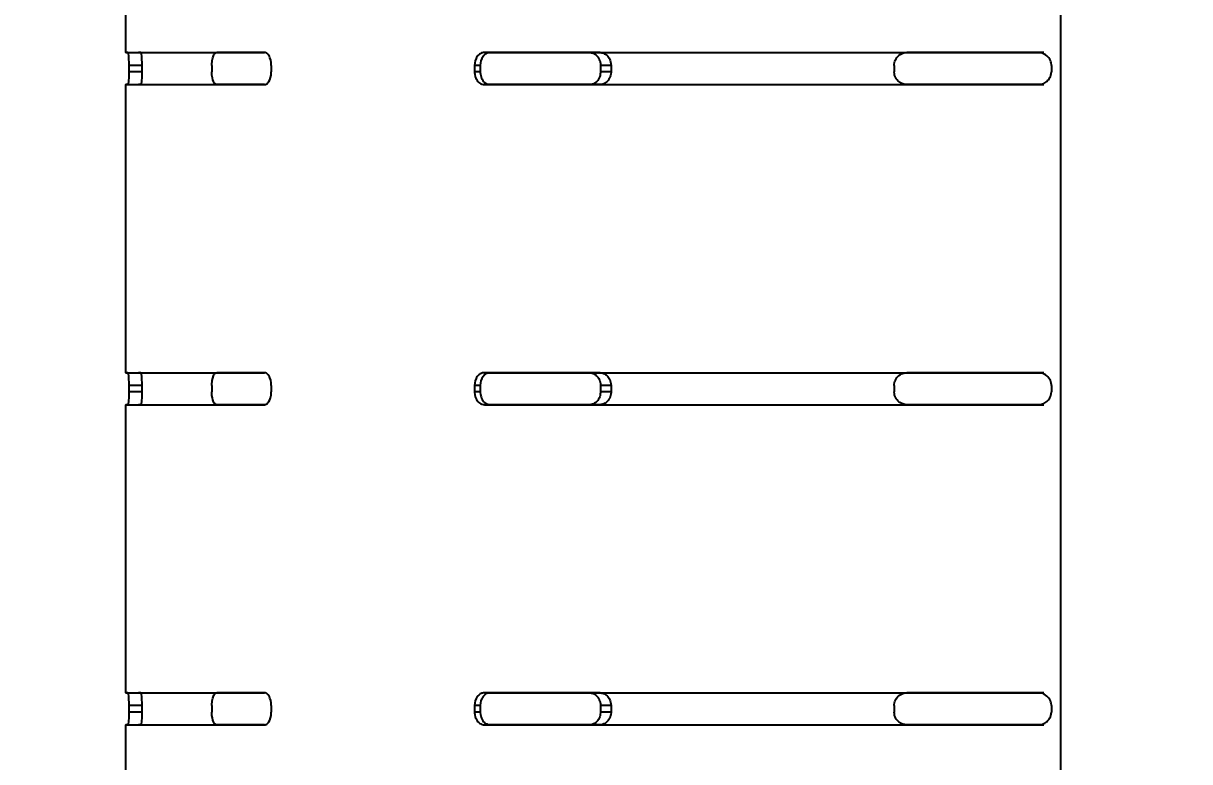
# Model space of a CAD drawing. Header units: millimetres. Extents: x 12069 to 16055, y 15847 to 21295.
# Drawn here: x 12719.7 to 12901.9, y 19802.4 to 19917.7 of the extents above; entities that cross this region are included whole.
import ezdxf

# ---------------------------------------------------------------- set-up
doc = ezdxf.new("R2010")
doc.units = ezdxf.units.MM
doc.header["$LTSCALE"] = 3
doc.layers.add('DomyÅ›lny', color=7, linetype='Continuous')
doc.styles.get("Standard").update_dxf_attribs({"font": 'arial.ttf'})
doc.dimstyles.new('MATEUSZ', dxfattribs={"dimtxt": 35, "dimasz": 16, "dimexe": 0.18, "dimexo": 0.0625, "dimgap": 0.09, "dimtad": 0, "dimdec": 0, "dimdsep": 46, "dimtxsty": 'Standard', "dimblk": 'DOT', "dimcen": 0.09, "dimse1": 1, "dimse2": 1, "dimadec": 0, "dimazin": 0, "dimtfac": 1, "dimtdec": 0, "dimtofl": 0, "dimtmove": 0, "dimatfit": 3, "dimfxl": 1, "dimtolj": 1, "dimtzin": 0, "dimlwd": 9, "dimlwe": 9, "dimarcsym": 0})

# ---------------------------------------------------------------- blocks, each defined once
blk = doc.blocks.new('_Dot')
at = {"color": 0, "linetype": 'ByBlock', "lineweight": -2}
blk.add_line((-0.5, 0), (-1, 0), dxfattribs=at)
at = {"color": 0, "linetype": 'ByBlock', "const_width": 0.5}
blk.add_lwpolyline([(-0.25, 0, 1), (0.25, 0, 1)], format="xyb", close=True, dxfattribs=at)
blk = doc.blocks.new('*D26')
at = {"color": 0, "lineweight": 9, "transparency": 16777216}
for p, q in [((12743.74, 19055.84), (12867.01, 19055.84)), ((13067.74, 19055.84), (12944.47, 19055.84))]:
    blk.add_line(p, q, dxfattribs=at)
at = {"layer": 'Defpoints', "color": 0, "transparency": 16777216}
for p in [(12727.74, 20111.15), (13083.74, 20111.15), (13083.74, 19055.84)]:
    blk.add_point(p, dxfattribs=at)
at = {"color": 0, "lineweight": 9, "transparency": 16777216, "xscale": 16, "yscale": 16, "zscale": 16, "rotation": 180}
blk.add_blockref('_Dot', (12727.74, 19055.84), dxfattribs=at)
at = {"color": 0, "lineweight": 9, "transparency": 16777216, "xscale": 16, "yscale": 16, "zscale": 16}
blk.add_blockref('_Dot', (13083.74, 19055.84), dxfattribs=at)
at = {"color": 0, "transparency": 16777216, "insert": (12905.74, 19055.84), "char_height": 35, "attachment_point": 5}
blk.add_mtext('\\A1;356', dxfattribs=at)

msp = doc.modelspace()

# ---------------------------------------------------------------- linework, layer by layer
at = {"layer": 'DomyÅ›lny'}
for p, q in [((12881.74, 19254.49), (12881.74, 20376.35)), ((12735.74, 19913.15), (12735.74, 19958.15)), ((12792.64, 19913.15), (12791.74, 19913.15)), ((12879.13, 19913.15), (12878.23, 19913.15)), ((12736.21, 19911.15), (12736.21, 19910.15)), ((12738.25, 19911.15), (12736.21, 19911.15)), ((12738.25, 19910.15), (12736.21, 19910.15)), ((12738.25, 19911.15), (12738.25, 19910.15)), ((12749.17, 19911.15), (12749.17, 19910.15)), ((12758.46, 19911.15), (12758.46, 19910.15)), ((12790.19, 19911.15), (12790.19, 19910.15)), ((12791.1, 19911.15), (12790.19, 19911.15)), ((12791.1, 19910.15), (12790.19, 19910.15)), ((12791.1, 19911.15), (12791.1, 19910.15)), ((12809.88, 19911.15), (12809.88, 19910.15)), ((12811.52, 19911.15), (12809.88, 19911.15)), ((12811.52, 19910.15), (12809.88, 19910.15)), ((12811.52, 19911.15), (12811.52, 19910.15)), ((12855.74, 19911.15), (12855.74, 19910.15)), ((12880.29, 19911.15), (12880.29, 19910.15)), ((12735.74, 19863.15), (12735.74, 19908.15)), ((12792.64, 19908.15), (12791.74, 19908.15)), ((12879.13, 19908.15), (12878.23, 19908.15)), ((12792.64, 19863.15), (12791.74, 19863.15)), ((12879.13, 19863.15), (12878.23, 19863.15)), ((12736.21, 19861.15), (12736.21, 19860.15)), ((12738.25, 19861.15), (12736.21, 19861.15)), ((12738.25, 19861.15), (12738.25, 19860.15)), ((12749.17, 19861.15), (12749.17, 19860.15)), ((12758.46, 19861.15), (12758.46, 19860.15)), ((12790.19, 19861.15), (12790.19, 19860.15)), ((12791.1, 19861.15), (12790.19, 19861.15)), ((12791.1, 19861.15), (12791.1, 19860.15)), ((12809.88, 19861.15), (12809.88, 19860.15)), ((12811.52, 19861.15), (12809.88, 19861.15)), ((12811.52, 19861.15), (12811.52, 19860.15)), ((12855.74, 19861.15), (12855.74, 19860.15)), ((12880.29, 19861.15), (12880.29, 19860.15)), ((12738.25, 19860.15), (12736.21, 19860.15)), ((12791.1, 19860.15), (12790.19, 19860.15)), ((12811.52, 19860.15), (12809.88, 19860.15)), ((12735.74, 19813.15), (12735.74, 19858.15)), ((12792.64, 19858.15), (12791.74, 19858.15)), ((12879.13, 19858.15), (12878.23, 19858.15)), ((12792.64, 19813.15), (12791.74, 19813.15)), ((12879.13, 19813.15), (12878.23, 19813.15)), ((12736.21, 19811.15), (12736.21, 19810.15)), ((12738.25, 19811.15), (12736.21, 19811.15)), ((12738.25, 19810.15), (12736.21, 19810.15)), ((12738.25, 19811.15), (12738.25, 19810.15)), ((12749.17, 19811.15), (12749.17, 19810.15)), ((12758.46, 19811.15), (12758.46, 19810.15)), ((12790.19, 19811.15), (12790.19, 19810.15)), ((12791.1, 19811.15), (12790.19, 19811.15)), ((12791.1, 19810.15), (12790.19, 19810.15)), ((12791.1, 19811.15), (12791.1, 19810.15)), ((12809.88, 19811.15), (12809.88, 19810.15)), ((12811.52, 19811.15), (12809.88, 19811.15)), ((12811.52, 19810.15), (12809.88, 19810.15)), ((12811.52, 19811.15), (12811.52, 19810.15)), ((12855.74, 19811.15), (12855.74, 19810.15)), ((12880.29, 19811.15), (12880.29, 19810.15)), ((12735.74, 19763.15), (12735.74, 19808.15)), ((12792.64, 19808.15), (12791.74, 19808.15)), ((12879.13, 19808.15), (12878.23, 19808.15))]:
    msp.add_line(p, q, dxfattribs=at)
for points in [[(12736.07, 19913.15, 0), (12735.8, 19913.15, 0), (12735.75, 19913.15, 0), (12735.74, 19913.15, 0), (12735.74, 19913.15, 0), (12735.74, 19913.15, 0), (12735.74, 19913.15, 0), (12735.74, 19913.15, 0), (12735.74, 19913.15, 0), (12735.74, 19913.15, 0), (12735.74, 19913.15, 0), (12735.74, 19913.15, 0), (12735.74, 19913.15, 0), (12735.74, 19913.15, 0), (12735.74, 19913.15, 0), (12735.74, 19913.15, 0), (12735.75, 19913.15, 0), (12735.78, 19913.15, 0), (12735.91, 19913.15, 0), (12736.45, 19913.15, 0), (12738.65, 19913.15, 0), (12757.43, 19913.15, 0)], [(12736.07, 19913.15, 0), (12736.07, 19913.15, 0), (12736.07, 19913.15, 0), (12736.07, 19913.15, 0), (12736.07, 19913.15, 0), (12736.07, 19913.15, 0), (12736.07, 19913.15, 0), (12736.08, 19913.14, 0), (12736.08, 19913.14, 0), (12736.09, 19913.13, 0), (12736.1, 19913.1, 0), (12736.12, 19912.98, 0), (12736.16, 19912.58, 0), (12736.21, 19911.15, 0)], [(12738.1, 19913.15, 0), (12737.82, 19913.15, 0), (12737.76, 19913.15, 0), (12737.74, 19913.15, 0), (12737.74, 19913.15, 0), (12737.74, 19913.15, 0), (12737.74, 19913.15, 0), (12737.74, 19913.15, 0), (12737.74, 19913.15, 0), (12737.74, 19913.15, 0), (12737.74, 19913.15, 0), (12737.74, 19913.15, 0), (12737.74, 19913.15, 0), (12737.74, 19913.15, 0), (12737.74, 19913.15, 0), (12737.74, 19913.15, 0), (12737.74, 19913.15, 0), (12737.74, 19913.15, 0), (12737.74, 19913.15, 0), (12737.75, 19913.15, 0), (12737.78, 19913.15, 0), (12737.92, 19913.15, 0), (12739.31, 19913.15, 0), (12742.08, 19913.15, 0), (12757.43, 19913.15, 0)], [(12738.1, 19913.15, 0), (12738.1, 19913.15, 0), (12738.1, 19913.15, 0), (12738.1, 19913.15, 0), (12738.11, 19913.15, 0), (12738.11, 19913.15, 0), (12738.11, 19913.15, 0), (12738.11, 19913.14, 0), (12738.11, 19913.14, 0), (12738.12, 19913.13, 0), (12738.13, 19913.11, 0), (12738.14, 19913.07, 0), (12738.16, 19912.95, 0), (12738.21, 19912.51, 0), (12738.25, 19911.15, 0)], [(12749.17, 19911.15, 0), (12749.17, 19911.24, 0), (12749.23, 19911.91, 0), (12749.31, 19912.3, 0), (12749.43, 19912.65, 0), (12749.5, 19912.8, 0), (12749.58, 19912.92, 0), (12749.66, 19913.02, 0), (12749.71, 19913.06, 0), (12749.75, 19913.09, 0), (12749.8, 19913.12, 0), (12749.85, 19913.14, 0), (12749.89, 19913.15, 0), (12749.94, 19913.15, 0)], [(12757.43, 19913.15, 0), (12749.94, 19913.15, 0)], [(12758.46, 19911.15, 0), (12758.46, 19911.27, 0), (12758.44, 19911.57, 0), (12758.37, 19911.96, 0), (12758.25, 19912.34, 0), (12758.18, 19912.52, 0), (12758.09, 19912.68, 0), (12758, 19912.82, 0), (12757.89, 19912.93, 0), (12757.78, 19913.03, 0), (12757.73, 19913.06, 0), (12757.67, 19913.1, 0), (12757.61, 19913.12, 0), (12757.55, 19913.14, 0), (12757.49, 19913.15, 0), (12757.43, 19913.15, 0)], [(12791.74, 19913.15, 0), (12791.6, 19913.14, 0), (12791.47, 19913.12, 0), (12791.34, 19913.09, 0), (12791.22, 19913.03, 0), (12791.09, 19912.97, 0), (12790.97, 19912.89, 0), (12790.85, 19912.79, 0), (12790.74, 19912.67, 0), (12790.63, 19912.55, 0), (12790.53, 19912.39, 0), (12790.44, 19912.24, 0), (12790.3, 19911.88, 0), (12790.23, 19911.56, 0), (12790.19, 19911.15, 0)], [(12792.64, 19913.15, 0), (12792.51, 19913.14, 0), (12792.38, 19913.12, 0), (12792.25, 19913.09, 0), (12792.12, 19913.03, 0), (12791.99, 19912.97, 0), (12791.88, 19912.89, 0), (12791.75, 19912.79, 0), (12791.64, 19912.67, 0), (12791.54, 19912.55, 0), (12791.44, 19912.39, 0), (12791.35, 19912.24, 0), (12791.21, 19911.88, 0), (12791.14, 19911.56, 0), (12791.1, 19911.15, 0)], [(12809.8, 19913.15, 0), (12791.66, 19913.15, 0)], [(12791.74, 19913.15, 0), (12878.23, 19913.15, 0)], [(12792.64, 19913.15, 0), (12879.13, 19913.15, 0)], [(12808.17, 19913.15, 0), (12808.31, 19913.14, 0), (12808.45, 19913.12, 0), (12808.59, 19913.09, 0), (12808.74, 19913.04, 0), (12808.88, 19912.97, 0), (12809.01, 19912.89, 0), (12809.14, 19912.79, 0), (12809.27, 19912.68, 0), (12809.38, 19912.56, 0), (12809.5, 19912.41, 0), (12809.6, 19912.25, 0), (12809.68, 19912.08, 0), (12809.76, 19911.9, 0), (12809.82, 19911.69, 0), (12809.86, 19911.45, 0), (12809.88, 19911.15, 0)], [(12809.8, 19913.15, 0), (12809.94, 19913.14, 0), (12810.08, 19913.12, 0), (12810.23, 19913.09, 0), (12810.37, 19913.04, 0), (12810.51, 19912.97, 0), (12810.64, 19912.89, 0), (12810.78, 19912.79, 0), (12810.9, 19912.68, 0), (12811.02, 19912.56, 0), (12811.14, 19912.41, 0), (12811.23, 19912.25, 0), (12811.32, 19912.08, 0), (12811.39, 19911.9, 0), (12811.46, 19911.69, 0), (12811.5, 19911.45, 0), (12811.52, 19911.15, 0)], [(12855.74, 19911.15, 0), (12855.75, 19911.28, 0), (12855.79, 19911.6, 0), (12855.85, 19911.8, 0), (12855.93, 19912, 0), (12856.04, 19912.19, 0), (12856.16, 19912.38, 0), (12856.32, 19912.55, 0), (12856.49, 19912.71, 0), (12856.67, 19912.84, 0), (12856.87, 19912.95, 0), (12857.07, 19913.03, 0), (12857.29, 19913.1, 0), (12857.51, 19913.14, 0), (12857.74, 19913.15, 0)], [(12879.05, 19913.15, 0), (12857.74, 19913.15, 0)], [(12880.29, 19911.15, 0), (12880.29, 19911.24, 0), (12880.26, 19911.52, 0), (12880.21, 19911.71, 0), (12880.14, 19911.91, 0), (12880.04, 19912.11, 0), (12879.91, 19912.31, 0), (12879.76, 19912.49, 0), (12879.59, 19912.65, 0), (12879.39, 19912.8, 0), (12879.18, 19912.92, 0), (12878.96, 19913.02, 0), (12878.72, 19913.09, 0), (12878.48, 19913.14, 0), (12878.23, 19913.15, 0)], [(12736.21, 19910.15, 0), (12736.21, 19910.05, 0), (12736.2, 19909.37, 0), (12736.16, 19908.63, 0), (12736.11, 19908.28, 0), (12736.09, 19908.18, 0), (12736.08, 19908.17, 0), (12736.08, 19908.16, 0), (12736.08, 19908.16, 0), (12736.07, 19908.16, 0), (12736.07, 19908.15, 0), (12736.07, 19908.15, 0), (12736.07, 19908.15, 0), (12736.07, 19908.15, 0), (12736.07, 19908.15, 0), (12736.07, 19908.15, 0)], [(12738.25, 19910.15, 0), (12738.25, 19910.05, 0), (12738.24, 19909.37, 0), (12738.19, 19908.64, 0), (12738.15, 19908.28, 0), (12738.14, 19908.22, 0), (12738.12, 19908.18, 0), (12738.12, 19908.17, 0), (12738.12, 19908.16, 0), (12738.11, 19908.16, 0), (12738.11, 19908.16, 0), (12738.11, 19908.15, 0), (12738.11, 19908.15, 0), (12738.1, 19908.15, 0), (12738.1, 19908.15, 0), (12738.1, 19908.15, 0), (12738.1, 19908.15, 0)], [(12749.94, 19908.15, 0), (12749.91, 19908.15, 0), (12749.88, 19908.16, 0), (12749.84, 19908.17, 0), (12749.81, 19908.18, 0), (12749.78, 19908.2, 0), (12749.75, 19908.21, 0), (12749.68, 19908.27, 0), (12749.62, 19908.33, 0), (12749.56, 19908.41, 0), (12749.44, 19908.62, 0), (12749.34, 19908.9, 0), (12749.26, 19909.22, 0), (12749.2, 19909.61, 0), (12749.17, 19910.15, 0)], [(12757.43, 19908.15, 0), (12757.51, 19908.16, 0), (12757.6, 19908.18, 0), (12757.69, 19908.22, 0), (12757.77, 19908.27, 0), (12757.86, 19908.34, 0), (12757.94, 19908.42, 0), (12758.02, 19908.52, 0), (12758.09, 19908.63, 0), (12758.23, 19908.9, 0), (12758.35, 19909.24, 0), (12758.42, 19909.63, 0), (12758.46, 19910.15, 0)], [(12790.19, 19910.15, 0), (12790.2, 19910.04, 0), (12790.23, 19909.76, 0), (12790.32, 19909.37, 0), (12790.39, 19909.17, 0), (12790.49, 19908.98, 0), (12790.6, 19908.8, 0), (12790.73, 19908.64, 0), (12790.87, 19908.49, 0), (12791.03, 19908.37, 0), (12791.19, 19908.28, 0), (12791.37, 19908.21, 0), (12791.55, 19908.17, 0), (12791.74, 19908.15, 0)], [(12791.1, 19910.15, 0), (12791.11, 19910.05, 0), (12791.13, 19909.76, 0), (12791.22, 19909.37, 0), (12791.3, 19909.17, 0), (12791.39, 19908.98, 0), (12791.5, 19908.8, 0), (12791.63, 19908.64, 0), (12791.78, 19908.49, 0), (12791.93, 19908.37, 0), (12792.1, 19908.28, 0), (12792.27, 19908.21, 0), (12792.46, 19908.17, 0), (12792.64, 19908.15, 0)], [(12809.88, 19910.15, 0), (12809.88, 19910.05, 0), (12809.85, 19909.77, 0), (12809.81, 19909.59, 0), (12809.75, 19909.39, 0), (12809.67, 19909.19, 0), (12809.56, 19908.99, 0), (12809.44, 19908.81, 0), (12809.29, 19908.65, 0), (12809.13, 19908.5, 0), (12808.96, 19908.38, 0), (12808.77, 19908.28, 0), (12808.57, 19908.21, 0), (12808.37, 19908.17, 0), (12808.17, 19908.15, 0)], [(12811.52, 19910.15, 0), (12811.52, 19910.06, 0), (12811.49, 19909.77, 0), (12811.45, 19909.59, 0), (12811.39, 19909.39, 0), (12811.31, 19909.19, 0), (12811.2, 19908.99, 0), (12811.08, 19908.81, 0), (12810.93, 19908.65, 0), (12810.77, 19908.5, 0), (12810.59, 19908.38, 0), (12810.4, 19908.28, 0), (12810.21, 19908.21, 0), (12810, 19908.17, 0), (12809.8, 19908.15, 0)], [(12857.74, 19908.15, 0), (12857.4, 19908.18, 0), (12857.07, 19908.27, 0), (12856.91, 19908.33, 0), (12856.75, 19908.42, 0), (12856.6, 19908.51, 0), (12856.45, 19908.62, 0), (12856.31, 19908.75, 0), (12856.19, 19908.89, 0), (12856.07, 19909.05, 0), (12855.97, 19909.22, 0), (12855.88, 19909.42, 0), (12855.81, 19909.62, 0), (12855.77, 19909.85, 0), (12855.74, 19910.15, 0)], [(12878.23, 19908.15, 0), (12878.58, 19908.18, 0), (12878.92, 19908.27, 0), (12879.09, 19908.34, 0), (12879.25, 19908.42, 0), (12879.56, 19908.63, 0), (12879.7, 19908.76, 0), (12879.84, 19908.91, 0), (12879.96, 19909.06, 0), (12880.06, 19909.23, 0), (12880.15, 19909.42, 0), (12880.22, 19909.62, 0), (12880.27, 19909.86, 0), (12880.29, 19910.15, 0)], [(12736.07, 19908.15, 0), (12735.8, 19908.15, 0), (12735.75, 19908.15, 0), (12735.74, 19908.15, 0), (12735.74, 19908.15, 0), (12735.74, 19908.15, 0), (12735.74, 19908.15, 0), (12735.74, 19908.15, 0), (12735.74, 19908.15, 0), (12735.74, 19908.15, 0), (12735.74, 19908.15, 0), (12735.74, 19908.15, 0), (12735.74, 19908.15, 0), (12735.74, 19908.15, 0), (12735.74, 19908.15, 0), (12735.74, 19908.15, 0), (12735.75, 19908.15, 0), (12735.78, 19908.15, 0), (12735.91, 19908.15, 0), (12736.45, 19908.15, 0), (12738.65, 19908.15, 0), (12757.43, 19908.15, 0)], [(12738.1, 19908.15, 0), (12737.82, 19908.15, 0), (12737.76, 19908.15, 0), (12737.74, 19908.15, 0), (12737.74, 19908.15, 0), (12737.74, 19908.15, 0), (12737.74, 19908.15, 0), (12737.74, 19908.15, 0), (12737.74, 19908.15, 0), (12737.74, 19908.15, 0), (12737.74, 19908.15, 0), (12737.74, 19908.15, 0), (12737.74, 19908.15, 0), (12737.74, 19908.15, 0), (12737.74, 19908.15, 0), (12737.74, 19908.15, 0), (12737.74, 19908.15, 0), (12737.74, 19908.15, 0), (12737.74, 19908.15, 0), (12737.75, 19908.15, 0), (12737.78, 19908.15, 0), (12737.92, 19908.15, 0), (12739.31, 19908.15, 0), (12742.08, 19908.15, 0), (12757.43, 19908.15, 0)], [(12757.43, 19908.15, 0), (12749.94, 19908.15, 0)], [(12809.8, 19908.15, 0), (12791.66, 19908.15, 0)], [(12791.74, 19908.15, 0), (12878.23, 19908.15, 0)], [(12792.64, 19908.15, 0), (12879.13, 19908.15, 0)], [(12879.05, 19908.15, 0), (12857.74, 19908.15, 0)], [(12736.07, 19863.15, 0), (12735.8, 19863.15, 0), (12735.75, 19863.15, 0), (12735.74, 19863.15, 0), (12735.74, 19863.15, 0), (12735.74, 19863.15, 0), (12735.74, 19863.15, 0), (12735.74, 19863.15, 0), (12735.74, 19863.15, 0), (12735.74, 19863.15, 0), (12735.74, 19863.15, 0), (12735.74, 19863.15, 0), (12735.74, 19863.15, 0), (12735.74, 19863.15, 0), (12735.74, 19863.15, 0), (12735.74, 19863.15, 0), (12735.75, 19863.15, 0), (12735.78, 19863.15, 0), (12735.91, 19863.15, 0), (12736.45, 19863.15, 0), (12738.65, 19863.15, 0), (12757.43, 19863.15, 0)], [(12736.07, 19863.15, 0), (12736.07, 19863.15, 0), (12736.07, 19863.15, 0), (12736.07, 19863.15, 0), (12736.07, 19863.15, 0), (12736.07, 19863.15, 0), (12736.07, 19863.15, 0), (12736.08, 19863.14, 0), (12736.08, 19863.14, 0), (12736.09, 19863.13, 0), (12736.1, 19863.1, 0), (12736.12, 19862.98, 0), (12736.16, 19862.58, 0), (12736.21, 19861.15, 0)], [(12738.1, 19863.15, 0), (12737.82, 19863.15, 0), (12737.76, 19863.15, 0), (12737.74, 19863.15, 0), (12737.74, 19863.15, 0), (12737.74, 19863.15, 0), (12737.74, 19863.15, 0), (12737.74, 19863.15, 0), (12737.74, 19863.15, 0), (12737.74, 19863.15, 0), (12737.74, 19863.15, 0), (12737.74, 19863.15, 0), (12737.74, 19863.15, 0), (12737.74, 19863.15, 0), (12737.74, 19863.15, 0), (12737.74, 19863.15, 0), (12737.74, 19863.15, 0), (12737.74, 19863.15, 0), (12737.74, 19863.15, 0), (12737.75, 19863.15, 0), (12737.78, 19863.15, 0), (12737.92, 19863.15, 0), (12739.31, 19863.15, 0), (12742.08, 19863.15, 0), (12757.43, 19863.15, 0)], [(12738.1, 19863.15, 0), (12738.1, 19863.15, 0), (12738.1, 19863.15, 0), (12738.1, 19863.15, 0), (12738.11, 19863.15, 0), (12738.11, 19863.15, 0), (12738.11, 19863.15, 0), (12738.11, 19863.14, 0), (12738.11, 19863.14, 0), (12738.12, 19863.13, 0), (12738.13, 19863.11, 0), (12738.14, 19863.07, 0), (12738.16, 19862.95, 0), (12738.21, 19862.51, 0), (12738.25, 19861.15, 0)], [(12749.17, 19861.15, 0), (12749.17, 19861.24, 0), (12749.23, 19861.91, 0), (12749.31, 19862.3, 0), (12749.43, 19862.65, 0), (12749.5, 19862.8, 0), (12749.58, 19862.92, 0), (12749.66, 19863.02, 0), (12749.71, 19863.06, 0), (12749.75, 19863.09, 0), (12749.8, 19863.12, 0), (12749.85, 19863.14, 0), (12749.89, 19863.15, 0), (12749.94, 19863.15, 0)], [(12757.43, 19863.15, 0), (12749.94, 19863.15, 0)], [(12758.46, 19861.15, 0), (12758.46, 19861.27, 0), (12758.44, 19861.57, 0), (12758.37, 19861.96, 0), (12758.25, 19862.34, 0), (12758.18, 19862.52, 0), (12758.09, 19862.68, 0), (12758, 19862.82, 0), (12757.89, 19862.93, 0), (12757.78, 19863.03, 0), (12757.73, 19863.06, 0), (12757.67, 19863.1, 0), (12757.61, 19863.12, 0), (12757.55, 19863.14, 0), (12757.49, 19863.15, 0), (12757.43, 19863.15, 0)], [(12791.74, 19863.15, 0), (12791.6, 19863.14, 0), (12791.47, 19863.12, 0), (12791.34, 19863.09, 0), (12791.22, 19863.03, 0), (12791.09, 19862.97, 0), (12790.97, 19862.89, 0), (12790.85, 19862.79, 0), (12790.74, 19862.67, 0), (12790.63, 19862.55, 0), (12790.53, 19862.39, 0), (12790.44, 19862.24, 0), (12790.3, 19861.88, 0), (12790.23, 19861.56, 0), (12790.19, 19861.15, 0)], [(12792.64, 19863.15, 0), (12792.51, 19863.14, 0), (12792.38, 19863.12, 0), (12792.25, 19863.09, 0), (12792.12, 19863.03, 0), (12791.99, 19862.97, 0), (12791.88, 19862.89, 0), (12791.75, 19862.79, 0), (12791.64, 19862.67, 0), (12791.54, 19862.55, 0), (12791.44, 19862.39, 0), (12791.35, 19862.24, 0), (12791.21, 19861.88, 0), (12791.14, 19861.56, 0), (12791.1, 19861.15, 0)], [(12809.8, 19863.15, 0), (12791.66, 19863.15, 0)], [(12791.74, 19863.15, 0), (12878.23, 19863.15, 0)], [(12792.64, 19863.15, 0), (12879.13, 19863.15, 0)], [(12808.17, 19863.15, 0), (12808.31, 19863.14, 0), (12808.45, 19863.12, 0), (12808.59, 19863.09, 0), (12808.74, 19863.04, 0), (12808.88, 19862.97, 0), (12809.01, 19862.89, 0), (12809.14, 19862.79, 0), (12809.27, 19862.68, 0), (12809.38, 19862.56, 0), (12809.5, 19862.41, 0), (12809.6, 19862.25, 0), (12809.68, 19862.08, 0), (12809.76, 19861.9, 0), (12809.82, 19861.69, 0), (12809.86, 19861.45, 0), (12809.88, 19861.15, 0)], [(12809.8, 19863.15, 0), (12809.94, 19863.14, 0), (12810.08, 19863.12, 0), (12810.23, 19863.09, 0), (12810.37, 19863.04, 0), (12810.51, 19862.97, 0), (12810.64, 19862.89, 0), (12810.78, 19862.79, 0), (12810.9, 19862.68, 0), (12811.02, 19862.56, 0), (12811.14, 19862.41, 0), (12811.23, 19862.25, 0), (12811.32, 19862.08, 0), (12811.39, 19861.9, 0), (12811.46, 19861.69, 0), (12811.5, 19861.45, 0), (12811.52, 19861.15, 0)], [(12855.74, 19861.15, 0), (12855.75, 19861.28, 0), (12855.79, 19861.6, 0), (12855.85, 19861.8, 0), (12855.93, 19862, 0), (12856.04, 19862.19, 0), (12856.16, 19862.38, 0), (12856.32, 19862.55, 0), (12856.49, 19862.71, 0), (12856.67, 19862.84, 0), (12856.87, 19862.95, 0), (12857.07, 19863.03, 0), (12857.29, 19863.1, 0), (12857.51, 19863.14, 0), (12857.74, 19863.15, 0)], [(12879.05, 19863.15, 0), (12857.74, 19863.15, 0)], [(12880.29, 19861.15, 0), (12880.29, 19861.24, 0), (12880.26, 19861.52, 0), (12880.21, 19861.71, 0), (12880.14, 19861.91, 0), (12880.04, 19862.11, 0), (12879.91, 19862.31, 0), (12879.76, 19862.49, 0), (12879.59, 19862.65, 0), (12879.39, 19862.8, 0), (12879.18, 19862.92, 0), (12878.96, 19863.02, 0), (12878.72, 19863.09, 0), (12878.48, 19863.14, 0), (12878.23, 19863.15, 0)], [(12736.21, 19860.15, 0), (12736.21, 19860.05, 0), (12736.2, 19859.37, 0), (12736.16, 19858.63, 0), (12736.11, 19858.28, 0), (12736.09, 19858.18, 0), (12736.08, 19858.17, 0), (12736.08, 19858.16, 0), (12736.08, 19858.16, 0), (12736.07, 19858.16, 0), (12736.07, 19858.15, 0), (12736.07, 19858.15, 0), (12736.07, 19858.15, 0), (12736.07, 19858.15, 0), (12736.07, 19858.15, 0), (12736.07, 19858.15, 0)], [(12738.25, 19860.15, 0), (12738.25, 19860.05, 0), (12738.24, 19859.37, 0), (12738.19, 19858.64, 0), (12738.15, 19858.28, 0), (12738.14, 19858.22, 0), (12738.12, 19858.18, 0), (12738.12, 19858.17, 0), (12738.12, 19858.16, 0), (12738.11, 19858.16, 0), (12738.11, 19858.16, 0), (12738.11, 19858.15, 0), (12738.11, 19858.15, 0), (12738.1, 19858.15, 0), (12738.1, 19858.15, 0), (12738.1, 19858.15, 0), (12738.1, 19858.15, 0)], [(12749.94, 19858.15, 0), (12749.91, 19858.15, 0), (12749.88, 19858.16, 0), (12749.84, 19858.17, 0), (12749.81, 19858.18, 0), (12749.78, 19858.2, 0), (12749.75, 19858.21, 0), (12749.68, 19858.27, 0), (12749.62, 19858.33, 0), (12749.56, 19858.41, 0), (12749.44, 19858.62, 0), (12749.34, 19858.9, 0), (12749.26, 19859.22, 0), (12749.2, 19859.61, 0), (12749.17, 19860.15, 0)], [(12757.43, 19858.15, 0), (12757.51, 19858.16, 0), (12757.6, 19858.18, 0), (12757.69, 19858.22, 0), (12757.77, 19858.27, 0), (12757.86, 19858.34, 0), (12757.94, 19858.42, 0), (12758.02, 19858.52, 0), (12758.09, 19858.63, 0), (12758.23, 19858.9, 0), (12758.35, 19859.24, 0), (12758.42, 19859.63, 0), (12758.46, 19860.15, 0)], [(12790.19, 19860.15, 0), (12790.2, 19860.04, 0), (12790.23, 19859.76, 0), (12790.32, 19859.37, 0), (12790.39, 19859.17, 0), (12790.49, 19858.98, 0), (12790.6, 19858.8, 0), (12790.73, 19858.64, 0), (12790.87, 19858.49, 0), (12791.03, 19858.37, 0), (12791.19, 19858.28, 0), (12791.37, 19858.21, 0), (12791.55, 19858.17, 0), (12791.74, 19858.15, 0)], [(12791.1, 19860.15, 0), (12791.11, 19860.05, 0), (12791.13, 19859.76, 0), (12791.22, 19859.37, 0), (12791.3, 19859.17, 0), (12791.39, 19858.98, 0), (12791.5, 19858.8, 0), (12791.63, 19858.64, 0), (12791.78, 19858.49, 0), (12791.93, 19858.37, 0), (12792.1, 19858.28, 0), (12792.27, 19858.21, 0), (12792.46, 19858.17, 0), (12792.64, 19858.15, 0)], [(12809.88, 19860.15, 0), (12809.88, 19860.05, 0), (12809.85, 19859.77, 0), (12809.81, 19859.59, 0), (12809.75, 19859.39, 0), (12809.67, 19859.19, 0), (12809.56, 19858.99, 0), (12809.44, 19858.81, 0), (12809.29, 19858.65, 0), (12809.13, 19858.5, 0), (12808.96, 19858.38, 0), (12808.77, 19858.28, 0), (12808.57, 19858.21, 0), (12808.37, 19858.17, 0), (12808.17, 19858.15, 0)], [(12811.52, 19860.15, 0), (12811.52, 19860.06, 0), (12811.49, 19859.77, 0), (12811.45, 19859.59, 0), (12811.39, 19859.39, 0), (12811.31, 19859.19, 0), (12811.2, 19858.99, 0), (12811.08, 19858.81, 0), (12810.93, 19858.65, 0), (12810.77, 19858.5, 0), (12810.59, 19858.38, 0), (12810.4, 19858.28, 0), (12810.21, 19858.21, 0), (12810, 19858.17, 0), (12809.8, 19858.15, 0)], [(12857.74, 19858.15, 0), (12857.4, 19858.18, 0), (12857.07, 19858.27, 0), (12856.91, 19858.33, 0), (12856.75, 19858.42, 0), (12856.6, 19858.51, 0), (12856.45, 19858.62, 0), (12856.31, 19858.75, 0), (12856.19, 19858.89, 0), (12856.07, 19859.05, 0), (12855.97, 19859.22, 0), (12855.88, 19859.42, 0), (12855.81, 19859.62, 0), (12855.77, 19859.85, 0), (12855.74, 19860.15, 0)], [(12878.23, 19858.15, 0), (12878.58, 19858.18, 0), (12878.92, 19858.27, 0), (12879.09, 19858.34, 0), (12879.25, 19858.42, 0), (12879.56, 19858.63, 0), (12879.7, 19858.76, 0), (12879.84, 19858.91, 0), (12879.96, 19859.06, 0), (12880.06, 19859.23, 0), (12880.15, 19859.42, 0), (12880.22, 19859.62, 0), (12880.27, 19859.86, 0), (12880.29, 19860.15, 0)], [(12736.07, 19858.15, 0), (12735.8, 19858.15, 0), (12735.75, 19858.15, 0), (12735.74, 19858.15, 0), (12735.74, 19858.15, 0), (12735.74, 19858.15, 0), (12735.74, 19858.15, 0), (12735.74, 19858.15, 0), (12735.74, 19858.15, 0), (12735.74, 19858.15, 0), (12735.74, 19858.15, 0), (12735.74, 19858.15, 0), (12735.74, 19858.15, 0), (12735.74, 19858.15, 0), (12735.74, 19858.15, 0), (12735.74, 19858.15, 0), (12735.75, 19858.15, 0), (12735.78, 19858.15, 0), (12735.91, 19858.15, 0), (12736.45, 19858.15, 0), (12738.65, 19858.15, 0), (12757.43, 19858.15, 0)], [(12738.1, 19858.15, 0), (12737.82, 19858.15, 0), (12737.76, 19858.15, 0), (12737.74, 19858.15, 0), (12737.74, 19858.15, 0), (12737.74, 19858.15, 0), (12737.74, 19858.15, 0), (12737.74, 19858.15, 0), (12737.74, 19858.15, 0), (12737.74, 19858.15, 0), (12737.74, 19858.15, 0), (12737.74, 19858.15, 0), (12737.74, 19858.15, 0), (12737.74, 19858.15, 0), (12737.74, 19858.15, 0), (12737.74, 19858.15, 0), (12737.74, 19858.15, 0), (12737.74, 19858.15, 0), (12737.74, 19858.15, 0), (12737.75, 19858.15, 0), (12737.78, 19858.15, 0), (12737.92, 19858.15, 0), (12739.31, 19858.15, 0), (12742.08, 19858.15, 0), (12757.43, 19858.15, 0)], [(12757.43, 19858.15, 0), (12749.94, 19858.15, 0)], [(12809.8, 19858.15, 0), (12791.66, 19858.15, 0)], [(12791.74, 19858.15, 0), (12878.23, 19858.15, 0)], [(12792.64, 19858.15, 0), (12879.13, 19858.15, 0)], [(12879.05, 19858.15, 0), (12857.74, 19858.15, 0)], [(12736.07, 19813.15, 0), (12735.8, 19813.15, 0), (12735.75, 19813.15, 0), (12735.74, 19813.15, 0), (12735.74, 19813.15, 0), (12735.74, 19813.15, 0), (12735.74, 19813.15, 0), (12735.74, 19813.15, 0), (12735.74, 19813.15, 0), (12735.74, 19813.15, 0), (12735.74, 19813.15, 0), (12735.74, 19813.15, 0), (12735.74, 19813.15, 0), (12735.74, 19813.15, 0), (12735.74, 19813.15, 0), (12735.74, 19813.15, 0), (12735.75, 19813.15, 0), (12735.78, 19813.15, 0), (12735.91, 19813.15, 0), (12736.45, 19813.15, 0), (12738.65, 19813.15, 0), (12757.43, 19813.15, 0)], [(12736.07, 19813.15, 0), (12736.07, 19813.15, 0), (12736.07, 19813.15, 0), (12736.07, 19813.15, 0), (12736.07, 19813.15, 0), (12736.07, 19813.15, 0), (12736.07, 19813.15, 0), (12736.08, 19813.14, 0), (12736.08, 19813.14, 0), (12736.09, 19813.13, 0), (12736.1, 19813.1, 0), (12736.12, 19812.98, 0), (12736.16, 19812.58, 0), (12736.21, 19811.15, 0)], [(12738.1, 19813.15, 0), (12737.82, 19813.15, 0), (12737.76, 19813.15, 0), (12737.74, 19813.15, 0), (12737.74, 19813.15, 0), (12737.74, 19813.15, 0), (12737.74, 19813.15, 0), (12737.74, 19813.15, 0), (12737.74, 19813.15, 0), (12737.74, 19813.15, 0), (12737.74, 19813.15, 0), (12737.74, 19813.15, 0), (12737.74, 19813.15, 0), (12737.74, 19813.15, 0), (12737.74, 19813.15, 0), (12737.74, 19813.15, 0), (12737.74, 19813.15, 0), (12737.74, 19813.15, 0), (12737.74, 19813.15, 0), (12737.75, 19813.15, 0), (12737.78, 19813.15, 0), (12737.92, 19813.15, 0), (12739.31, 19813.15, 0), (12742.08, 19813.15, 0), (12757.43, 19813.15, 0)], [(12738.1, 19813.15, 0), (12738.1, 19813.15, 0), (12738.1, 19813.15, 0), (12738.1, 19813.15, 0), (12738.11, 19813.15, 0), (12738.11, 19813.15, 0), (12738.11, 19813.15, 0), (12738.11, 19813.14, 0), (12738.11, 19813.14, 0), (12738.12, 19813.13, 0), (12738.13, 19813.11, 0), (12738.14, 19813.07, 0), (12738.16, 19812.95, 0), (12738.21, 19812.51, 0), (12738.25, 19811.15, 0)], [(12749.17, 19811.15, 0), (12749.17, 19811.24, 0), (12749.23, 19811.91, 0), (12749.31, 19812.3, 0), (12749.43, 19812.65, 0), (12749.5, 19812.8, 0), (12749.58, 19812.92, 0), (12749.66, 19813.02, 0), (12749.71, 19813.06, 0), (12749.75, 19813.09, 0), (12749.8, 19813.12, 0), (12749.85, 19813.14, 0), (12749.89, 19813.15, 0), (12749.94, 19813.15, 0)], [(12757.43, 19813.15, 0), (12749.94, 19813.15, 0)], [(12758.46, 19811.15, 0), (12758.46, 19811.27, 0), (12758.44, 19811.57, 0), (12758.37, 19811.96, 0), (12758.25, 19812.34, 0), (12758.18, 19812.52, 0), (12758.09, 19812.68, 0), (12758, 19812.82, 0), (12757.89, 19812.93, 0), (12757.78, 19813.03, 0), (12757.73, 19813.06, 0), (12757.67, 19813.1, 0), (12757.61, 19813.12, 0), (12757.55, 19813.14, 0), (12757.49, 19813.15, 0), (12757.43, 19813.15, 0)], [(12791.74, 19813.15, 0), (12791.6, 19813.14, 0), (12791.47, 19813.12, 0), (12791.34, 19813.09, 0), (12791.22, 19813.03, 0), (12791.09, 19812.97, 0), (12790.97, 19812.89, 0), (12790.85, 19812.79, 0), (12790.74, 19812.67, 0), (12790.63, 19812.55, 0), (12790.53, 19812.39, 0), (12790.44, 19812.24, 0), (12790.3, 19811.88, 0), (12790.23, 19811.56, 0), (12790.19, 19811.15, 0)], [(12792.64, 19813.15, 0), (12792.51, 19813.14, 0), (12792.38, 19813.12, 0), (12792.25, 19813.09, 0), (12792.12, 19813.03, 0), (12791.99, 19812.97, 0), (12791.88, 19812.89, 0), (12791.75, 19812.79, 0), (12791.64, 19812.67, 0), (12791.54, 19812.55, 0), (12791.44, 19812.39, 0), (12791.35, 19812.24, 0), (12791.21, 19811.88, 0), (12791.14, 19811.56, 0), (12791.1, 19811.15, 0)], [(12809.8, 19813.15, 0), (12791.66, 19813.15, 0)], [(12791.74, 19813.15, 0), (12878.23, 19813.15, 0)], [(12792.64, 19813.15, 0), (12879.13, 19813.15, 0)], [(12808.17, 19813.15, 0), (12808.31, 19813.14, 0), (12808.45, 19813.12, 0), (12808.59, 19813.09, 0), (12808.74, 19813.04, 0), (12808.88, 19812.97, 0), (12809.01, 19812.89, 0), (12809.14, 19812.79, 0), (12809.27, 19812.68, 0), (12809.38, 19812.56, 0), (12809.5, 19812.41, 0), (12809.6, 19812.25, 0), (12809.68, 19812.08, 0), (12809.76, 19811.9, 0), (12809.82, 19811.69, 0), (12809.86, 19811.45, 0), (12809.88, 19811.15, 0)], [(12809.8, 19813.15, 0), (12809.94, 19813.14, 0), (12810.08, 19813.12, 0), (12810.23, 19813.09, 0), (12810.37, 19813.04, 0), (12810.51, 19812.97, 0), (12810.64, 19812.89, 0), (12810.78, 19812.79, 0), (12810.9, 19812.68, 0), (12811.02, 19812.56, 0), (12811.14, 19812.41, 0), (12811.23, 19812.25, 0), (12811.32, 19812.08, 0), (12811.39, 19811.9, 0), (12811.46, 19811.69, 0), (12811.5, 19811.45, 0), (12811.52, 19811.15, 0)], [(12855.74, 19811.15, 0), (12855.75, 19811.28, 0), (12855.79, 19811.6, 0), (12855.85, 19811.8, 0), (12855.93, 19812, 0), (12856.04, 19812.19, 0), (12856.16, 19812.38, 0), (12856.32, 19812.55, 0), (12856.49, 19812.71, 0), (12856.67, 19812.84, 0), (12856.87, 19812.95, 0), (12857.07, 19813.03, 0), (12857.29, 19813.1, 0), (12857.51, 19813.14, 0), (12857.74, 19813.15, 0)], [(12879.05, 19813.15, 0), (12857.74, 19813.15, 0)], [(12880.29, 19811.15, 0), (12880.29, 19811.24, 0), (12880.26, 19811.52, 0), (12880.21, 19811.71, 0), (12880.14, 19811.91, 0), (12880.04, 19812.11, 0), (12879.91, 19812.31, 0), (12879.76, 19812.49, 0), (12879.59, 19812.65, 0), (12879.39, 19812.8, 0), (12879.18, 19812.92, 0), (12878.96, 19813.02, 0), (12878.72, 19813.09, 0), (12878.48, 19813.14, 0), (12878.23, 19813.15, 0)], [(12736.21, 19810.15, 0), (12736.21, 19810.05, 0), (12736.2, 19809.37, 0), (12736.16, 19808.63, 0), (12736.11, 19808.28, 0), (12736.09, 19808.18, 0), (12736.08, 19808.17, 0), (12736.08, 19808.16, 0), (12736.08, 19808.16, 0), (12736.07, 19808.16, 0), (12736.07, 19808.15, 0), (12736.07, 19808.15, 0), (12736.07, 19808.15, 0), (12736.07, 19808.15, 0), (12736.07, 19808.15, 0), (12736.07, 19808.15, 0)], [(12738.25, 19810.15, 0), (12738.25, 19810.05, 0), (12738.24, 19809.37, 0), (12738.19, 19808.64, 0), (12738.15, 19808.28, 0), (12738.14, 19808.22, 0), (12738.12, 19808.18, 0), (12738.12, 19808.17, 0), (12738.12, 19808.16, 0), (12738.11, 19808.16, 0), (12738.11, 19808.16, 0), (12738.11, 19808.15, 0), (12738.11, 19808.15, 0), (12738.1, 19808.15, 0), (12738.1, 19808.15, 0), (12738.1, 19808.15, 0), (12738.1, 19808.15, 0)], [(12749.94, 19808.15, 0), (12749.91, 19808.15, 0), (12749.88, 19808.16, 0), (12749.84, 19808.17, 0), (12749.81, 19808.18, 0), (12749.78, 19808.2, 0), (12749.75, 19808.21, 0), (12749.68, 19808.27, 0), (12749.62, 19808.33, 0), (12749.56, 19808.41, 0), (12749.44, 19808.62, 0), (12749.34, 19808.9, 0), (12749.26, 19809.22, 0), (12749.2, 19809.61, 0), (12749.17, 19810.15, 0)], [(12757.43, 19808.15, 0), (12757.51, 19808.16, 0), (12757.6, 19808.18, 0), (12757.69, 19808.22, 0), (12757.77, 19808.27, 0), (12757.86, 19808.34, 0), (12757.94, 19808.42, 0), (12758.02, 19808.52, 0), (12758.09, 19808.63, 0), (12758.23, 19808.9, 0), (12758.35, 19809.24, 0), (12758.42, 19809.63, 0), (12758.46, 19810.15, 0)], [(12790.19, 19810.15, 0), (12790.2, 19810.04, 0), (12790.23, 19809.76, 0), (12790.32, 19809.37, 0), (12790.39, 19809.17, 0), (12790.49, 19808.98, 0), (12790.6, 19808.8, 0), (12790.73, 19808.64, 0), (12790.87, 19808.49, 0), (12791.03, 19808.37, 0), (12791.19, 19808.28, 0), (12791.37, 19808.21, 0), (12791.55, 19808.17, 0), (12791.74, 19808.15, 0)], [(12791.1, 19810.15, 0), (12791.11, 19810.05, 0), (12791.13, 19809.76, 0), (12791.22, 19809.37, 0), (12791.3, 19809.17, 0), (12791.39, 19808.98, 0), (12791.5, 19808.8, 0), (12791.63, 19808.64, 0), (12791.78, 19808.49, 0), (12791.93, 19808.37, 0), (12792.1, 19808.28, 0), (12792.27, 19808.21, 0), (12792.46, 19808.17, 0), (12792.64, 19808.15, 0)], [(12809.88, 19810.15, 0), (12809.88, 19810.05, 0), (12809.85, 19809.77, 0), (12809.81, 19809.59, 0), (12809.75, 19809.39, 0), (12809.67, 19809.19, 0), (12809.56, 19808.99, 0), (12809.44, 19808.81, 0), (12809.29, 19808.65, 0), (12809.13, 19808.5, 0), (12808.96, 19808.38, 0), (12808.77, 19808.28, 0), (12808.57, 19808.21, 0), (12808.37, 19808.17, 0), (12808.17, 19808.15, 0)], [(12811.52, 19810.15, 0), (12811.52, 19810.06, 0), (12811.49, 19809.77, 0), (12811.45, 19809.59, 0), (12811.39, 19809.39, 0), (12811.31, 19809.19, 0), (12811.2, 19808.99, 0), (12811.08, 19808.81, 0), (12810.93, 19808.65, 0), (12810.77, 19808.5, 0), (12810.59, 19808.38, 0), (12810.4, 19808.28, 0), (12810.21, 19808.21, 0), (12810, 19808.17, 0), (12809.8, 19808.15, 0)], [(12857.74, 19808.15, 0), (12857.4, 19808.18, 0), (12857.07, 19808.27, 0), (12856.91, 19808.33, 0), (12856.75, 19808.42, 0), (12856.6, 19808.51, 0), (12856.45, 19808.62, 0), (12856.31, 19808.75, 0), (12856.19, 19808.89, 0), (12856.07, 19809.05, 0), (12855.97, 19809.22, 0), (12855.88, 19809.42, 0), (12855.81, 19809.62, 0), (12855.77, 19809.85, 0), (12855.74, 19810.15, 0)], [(12878.23, 19808.15, 0), (12878.58, 19808.18, 0), (12878.92, 19808.27, 0), (12879.09, 19808.34, 0), (12879.25, 19808.42, 0), (12879.56, 19808.63, 0), (12879.7, 19808.76, 0), (12879.84, 19808.91, 0), (12879.96, 19809.06, 0), (12880.06, 19809.23, 0), (12880.15, 19809.42, 0), (12880.22, 19809.62, 0), (12880.27, 19809.86, 0), (12880.29, 19810.15, 0)], [(12736.07, 19808.15, 0), (12735.8, 19808.15, 0), (12735.75, 19808.15, 0), (12735.74, 19808.15, 0), (12735.74, 19808.15, 0), (12735.74, 19808.15, 0), (12735.74, 19808.15, 0), (12735.74, 19808.15, 0), (12735.74, 19808.15, 0), (12735.74, 19808.15, 0), (12735.74, 19808.15, 0), (12735.74, 19808.15, 0), (12735.74, 19808.15, 0), (12735.74, 19808.15, 0), (12735.74, 19808.15, 0), (12735.74, 19808.15, 0), (12735.75, 19808.15, 0), (12735.78, 19808.15, 0), (12735.91, 19808.15, 0), (12736.45, 19808.15, 0), (12738.65, 19808.15, 0), (12757.43, 19808.15, 0)], [(12738.1, 19808.15, 0), (12737.82, 19808.15, 0), (12737.76, 19808.15, 0), (12737.74, 19808.15, 0), (12737.74, 19808.15, 0), (12737.74, 19808.15, 0), (12737.74, 19808.15, 0), (12737.74, 19808.15, 0), (12737.74, 19808.15, 0), (12737.74, 19808.15, 0), (12737.74, 19808.15, 0), (12737.74, 19808.15, 0), (12737.74, 19808.15, 0), (12737.74, 19808.15, 0), (12737.74, 19808.15, 0), (12737.74, 19808.15, 0), (12737.74, 19808.15, 0), (12737.74, 19808.15, 0), (12737.74, 19808.15, 0), (12737.75, 19808.15, 0), (12737.78, 19808.15, 0), (12737.92, 19808.15, 0), (12739.31, 19808.15, 0), (12742.08, 19808.15, 0), (12757.43, 19808.15, 0)], [(12757.43, 19808.15, 0), (12749.94, 19808.15, 0)], [(12809.8, 19808.15, 0), (12791.66, 19808.15, 0)], [(12791.74, 19808.15, 0), (12878.23, 19808.15, 0)], [(12792.64, 19808.15, 0), (12879.13, 19808.15, 0)], [(12879.05, 19808.15, 0), (12857.74, 19808.15, 0)]]:
    msp.add_polyline3d(points, dxfattribs=at)

# ---------------------------------------------------------------- dimensions: what is measured, and where the dimension line sits
dim = msp.add_linear_dim(base=(13083.74, 19055.84), p1=(12727.74, 20111.15), p2=(13083.74, 20111.15), dimstyle='MATEUSZ')
dim.commit()
dim.dimension.update_dxf_attribs({"geometry": '*D26', "text_midpoint": (12905.74, 19055.84), "dimtype": 160})

doc.saveas('drawing.dxf')
